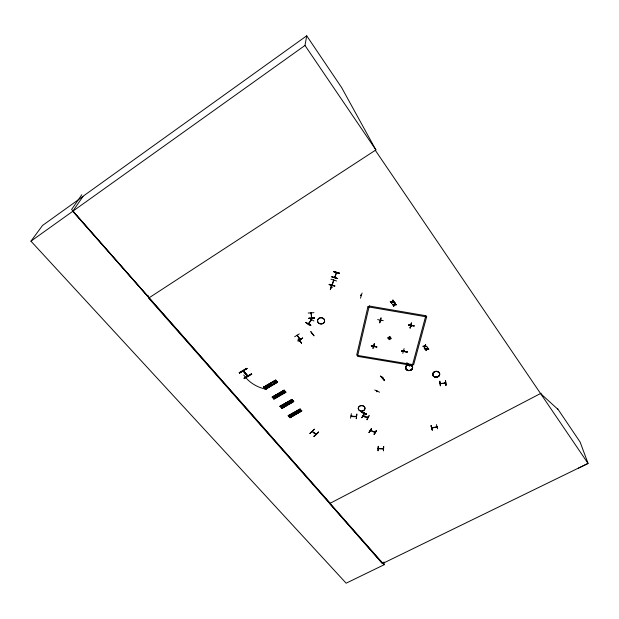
<?xml version="1.0" encoding="UTF-8"?>
<svg xmlns="http://www.w3.org/2000/svg" width="619" height="619" viewBox="0 0 619 619"><rect width="100%" height="100%" fill="white"/><g stroke="black" fill="none" stroke-linecap="round" stroke-linejoin="round"><path stroke-width="0.93" d="M339.39 273.327L333.734 271.609L339.382 273.25M337.572 278.496C319.915 273.436 349.294 282.102 331.931 276.763M336.651 272.375L336.496 273.172L336.233 272.762M336.357 272.406L334.655 277.645L334.763 276.917M336.574 281.003L330.964 279.208M334.925 277.351L336.666 272.499M334.794 286.024C325.284 282.365 329.215 285.955 334.794 285.877M333.865 279.958L333.672 279.904M333.579 279.989L333.479 280.608M404.462 351.484L404.571 350.811M404.694 351.476L404.478 350.818M331.815 287.03L331.784 287.495L331.188 287.293M331.258 286.868L331.281 287.378L331.869 287.301L331.382 287.1M331.776 286.961L331.683 287.464M411.302 325.633L411.349 326.213L411.465 325.393M330.329 289.553L331.815 284.601M310.962 313.021L311.024 313.585M401.77 350.942C418.8 353.844 389.854 349.395 407.271 351.871M377.876 450.694L378.124 446.454M378.147 450.725L378.371 446.307M378.797 448.69L378.294 448.512M378.735 448.195L378.859 448.551M383.556 448.667L382.975 448.821L383.06 448.295M383.432 448.311L383.432 448.852L378.387 448.512M383.424 450.856L383.679 446.438L383.44 450.686M313.965 335.808L310.715 331.536L313.98 335.753M313.895 320.967L309.16 318.143M312.394 333.819L312.069 333.509M313.941 312.649L308.2 313.036M311.372 319.443L308.308 323.915M311.458 317.702L311.195 313.021M311.736 317.33L311.759 317.949M311.225 313.57L311.249 312.843M311.048 319.791L311.241 320.224M305.972 322.437C309.067 326.306 315.179 326.6 305.925 322.631M376.809 347.089C372.135 344.644 367.028 346.214 376.809 347.05M308.804 323.319L308.556 323.242M314.506 318.158L314.483 317.725L308.749 318.259L314.506 318.151L308.78 318.514M302.614 338.005C288.493 346.942 312.131 332.233 298.018 340.922M298.172 339.135L301.577 343.003M300.053 341.193L300.246 340.783M300.138 339.235L297.182 335.459M300.37 339.096L300.339 339.421M299.898 338.895L300.145 338.817M299.89 339.227L300.06 338.802M299.294 333.896L294.652 336.767M374.371 345.889L374.425 346.377L373.953 346.083M298.288 338.949L301.561 343.027M297.097 335.134L300.331 339.444M297.437 335.862L297.437 335.475M332.279 284.802L331.784 284.616M404.416 351.43L404.385 351.143M350.563 418.196L351.375 413.647M356.033 415.999C356.939 417.152 350.269 416.842 351.739 415.775M356.227 418.668L356.861 414.243M356.296 418.653L356.784 414.08M334.778 286.048L329.176 284.307M408.3 364.73L408.246 364.235M330.144 503.286L72.856 211.187L304.981 45.45L306.707 35.801L83.163 196.177L72.763 211.311L30.95 241.17L346.153 583.199L384.113 564.737L383.973 561.936M251.399 373.559L251.709 374.325L244.381 378.619L244.01 378.186L251.407 373.861L251.716 374.309M331.869 285.065L332.001 284.461L330.337 289.707L333.571 280.245M371.33 345.712L376.87 346.826M239.228 372.623L239.538 372.955L246.896 368.615L246.594 368.313L239.213 372.638L239.584 373.079L246.989 368.429M366.177 414.227C351.29 407.936 376.445 417.941 361.357 412.239M366.293 414.003L361.465 412.037M366.293 413.887L361.473 411.883M401.77 351.12L407.271 352.072M369.288 305.809L357.751 355.321L356.676 355.144L367.957 306.598M425.857 315.512L412.339 365.504L357.511 356.351L357.743 355.074M377.652 319.605L383.293 320.681M374.17 343.707L372.94 348.505L374.41 343.723M373.938 346.292L374.046 345.603M381.01 317.957L379.741 322.917L380.979 317.973M380.345 319.992L380.198 320.789L380.561 320.363M380.762 320.634L380.809 320.116C380.074 320.789 381.761 321.052 381.196 320.185M387.827 337.951L389.9 336.635L391.316 338.547L389.274 339.715L387.827 337.928L389.9 336.659M381.319 320.526L381.304 320.333M410.165 325.168L410.714 325.71L410.629 325.199M404.075 348.598L402.814 353.372M411.418 323.017L410.072 328.078L411.387 323.01M410.149 328.07L411.457 323.149M411.364 326.159L411.086 325.787M357.72 355.43L413.647 364.769L426.684 316.665M305.941 322.607L310.823 325.331M377.118 391.386L377.126 390.999M333.718 271.78L339.367 273.42M431.714 427.907L436.975 426.777M432.271 427.567L432.24 428L432.139 427.458M301.546 343.143L298.157 339.166M362.069 293.035L360.482 298.188M408.61 325.083L414.212 326.051M384.608 380.476C381.528 377.807 377.118 371.733 384.585 380.615M384.616 380.646L381.621 376.592L384.577 380.639M432.263 430.058L431.11 425.849M392.137 301.701L390.318 301.615L392.137 301.701L392.903 300.068L392.523 301.716L394.218 302.002L392.384 302.064L394.218 302.002M391.982 301.902L390.574 301.964L391.982 301.902L391.618 303.527L392.369 301.917M394.156 304.324C389.869 304.208 395.34 305.492 394.93 302.846L395.185 303.318L394.93 302.846M394.171 304.471L394.945 302.993M394.396 304.687L393.653 306.289L394.396 304.687L396.245 304.772L394.411 304.834M440.171 383.517L445.665 383.084L445.1 382.96M445.703 383.107L445.595 382.635L445.61 383.138L440.202 383.695M392.523 301.716L393.135 300.393M391.997 302.049L391.37 303.047M396.245 304.772L394.551 304.486L395.17 303.171M394.017 304.672L392.601 304.734L394.017 304.672L393.653 306.289M424.773 346.114C420.611 345.998 425.88 347.259 425.555 344.713L425.168 346.284L426.808 346.555L425.021 346.617L424.247 347.994L424.626 346.447L423.249 346.501L424.626 346.447M424.796 346.269L425.555 344.713M426.808 346.555L424.998 346.454L424.247 347.994M426.715 348.892L424.936 348.791L426.715 348.892L427.474 347.336L427.087 348.907L428.727 349.178L426.94 349.24L426.174 350.609L426.545 349.062L425.168 349.116L426.545 349.062M428.727 349.178L426.917 349.077L426.174 350.609M425.168 346.284L425.779 345.015M426.568 349.224L425.918 350.145M427.087 348.907L427.698 347.646M364.251 413.74L361.898 417.755M363.693 415.72C361.264 416.007 369.303 419.179 367.516 417.136M243.468 370.735L247.894 375.895L247.515 376.135L243.019 371.005L243.515 370.711M367.052 419.783L369.172 415.535L366.835 419.69M368.924 432.395L371.547 428.565L369.148 432.457M369.125 432.449L371.501 428.526M370.317 430.298L370.851 430.615M375.114 431.954L375.052 432.488L374.781 431.822M376.615 430.545C374.333 431.575 372.135 438.832 376.607 430.522M374.758 390.001L379.532 392.198M363.995 412.602L363.81 412.587M332.155 285.15L333.881 280.237M81.793 194.761L71.611 209.454L149.133 297.785L147.864 295.217M407.766 364.498L407.851 364.947L408.385 364.653M308.51 323.969L311.496 319.868M30.95 241.17L42.51 225.471L82.977 196.44M378.836 448.713L378.851 448.326M440.233 383.509L440.79 383.633L440.682 383.161M380.693 320.418L381.258 320.518M402.845 350.95L403.433 350.78M313.787 432.758L314.011 432.913M314.235 433.076L314.467 433.23M318.452 432.07L313.872 436.418L318.429 432.07M314.081 436.55L318.646 432.209M407.967 364.916L407.952 364.653M351.128 416.092L356.443 416.541L356.405 416.03M407.82 364.715L408.114 364.251M408.316 364.753L407.882 364.962M374.309 345.603L374.379 346.392L374.356 345.657M367.949 417.307L363.198 415.442L363.152 415.945M239.499 372.932L246.842 368.607M244.079 378.201L251.446 373.953M375.122 432.279L370.518 430.159M370.75 430.793L370.851 430.29M263.64 387.099L275.625 380.112L277.498 382.333L265.512 389.312L263.64 387.099L264.112 387.579M263.679 387.154L275.764 380.128L276.089 380.584M263.779 387.185L275.772 380.205L263.887 387.401M263.996 387.525L276.082 380.507M277.064 381.691L264.971 388.686L277.064 381.691L277.389 382.14M265.481 389.274L277.281 382.085M272.259 397.089L284.09 390.109L285.939 392.314L273.993 399.201L272.151 397.034L284.229 390.14L284.655 390.782L272.7 397.677L272.283 397.05M284.446 390.535L272.375 397.297L284.338 390.411M285.622 391.943L273.784 398.961L273.436 398.543L285.521 391.757L273.443 398.559L285.514 391.68L285.839 392.129M280.051 406.242L280.616 406.892L292.408 399.812L280.051 406.242L292.098 399.448L293.677 401.329L281.877 408.393L293.77 401.584M292.098 399.448L280.074 406.281M280.26 406.497L292.091 399.503M280.508 406.706L292.416 399.889L280.399 406.66M293.685 401.406L293.267 400.996L281.475 407.851M293.476 401.228L281.568 408.037M293.251 400.98L281.366 407.797L281.645 408.122L293.576 401.36M281.885 408.401L293.538 401.305M288.168 415.713L300.053 408.997L301.739 410.861L289.971 417.84L288.168 415.713L300.176 409.004L300.494 409.445L288.717 416.355L300.579 409.616M288.408 415.999L300.486 409.36L288.609 416.146M288.717 416.355L300.393 409.391M289.429 417.198L301.306 410.498L301.747 410.939L289.862 417.632L289.429 417.198L301.43 410.498M289.669 417.477L301.507 410.73M360.939 295.456L361.032 295.209M406.861 362.602L409.809 366.394M383.455 378.07L383.184 378.766L383.587 378.139M541.083 393.227L329.687 503.526L382.403 563.592M578.456 468.165L588.05 463.43L580.135 442.074L557.541 408.594L557.742 409.167L540.549 393.506M432.255 429.926L431.103 425.71M431.11 425.702L432.31 430.089M436.813 426.452L436.921 426.994L436.929 426.476M374.75 432.139L374.712 431.845M439.66 381.304L440.388 385.892L439.939 381.118M243.081 370.99L247.445 376.151M436.921 426.994L431.776 428.069L431.675 427.605M356.436 416.579L356.459 416.084M376.971 391.216L376.863 391.75L376.855 390.991M383.432 448.829L383.532 448.357M445.92 385.134L445.479 380.523L445.959 385.273M431.869 428.054L431.768 427.536M436.441 426.537L436.55 427.048M392.508 301.561L394.202 301.848M396.23 304.618L394.551 304.486M425.145 346.129L426.785 346.392M427.064 348.745L428.704 349.015M383.494 448.806L378.279 448.705M436.403 424.557L437.563 428.789M440.751 383.416L440.62 383.122M361.674 417.678L364.297 413.786M289.87 417.57L301.732 410.861M369.303 306.034L425.887 315.736M367.965 306.823L426.723 316.897M403.402 351.05L402.814 351.143L402.876 350.679M408.586 324.998L414.266 325.865L408.594 324.975M383.068 448.821L382.952 448.427M277.242 382.031L265.288 389.057M351.236 416.123L351.143 415.643M331.304 287.139L331.869 287.301M361.016 295.712L360.575 295.131M333.811 271.501L339.46 273.141M410.165 325.633L410.118 325.238M375.075 432.457L370.324 430.631L370.394 430.166M374.247 434.445L376.375 430.414M364.065 412.587L363.987 413.059L363.98 412.308M436.488 427.04L436.403 426.592M373.837 346.276L373.861 345.804M312.386 431.466L316.239 434.159M312.193 431.644L316.054 434.337M289.537 417.26L301.321 410.521M264.971 388.686L277.142 381.915M246.594 368.313L246.927 368.754M72.763 211.311L384.113 564.737M243.414 370.796L247.824 375.95M280.19 406.265L281.784 408.13M267.013 385.242L268.646 387.154M275.509 395.185L277.119 397.073M283.401 404.424L284.995 406.296M291.51 413.918L293.081 415.759M265.799 385.954L267.439 387.865M274.294 395.881L275.912 397.769M282.194 405.12L283.788 406.977M290.303 414.598L291.882 416.44M264.994 386.426L266.627 388.337M273.49 396.346L275.107 398.234M281.39 405.577L282.984 407.441M289.506 415.055L291.077 416.889M269.304 383.904L270.936 385.815M277.792 393.862L279.401 395.75M285.676 403.116L287.27 404.988M293.777 412.625L295.348 414.475M268.089 384.608L269.722 386.527M276.577 394.558L278.194 396.454M284.469 403.812L286.063 405.677M292.57 413.306L294.149 415.156M274.534 380.847L276.159 382.774M282.999 390.852L284.608 392.748M290.876 400.145L292.462 402.025M298.962 409.693L300.524 411.55M390.318 301.615L390.581 302.111M392.353 304.386L392.616 304.881M423.009 346.176L423.272 346.655M424.936 348.791L425.191 349.278M393.15 300.54L392.903 300.068M427.721 347.801L427.474 347.336M304.981 45.45L375.903 149.922L148.645 298.103L382.557 563.522L588.05 463.43L375.269 150.239L375.857 149.852L341.642 87.596L306.707 35.801M434.399 371.864L434.383 371.833A3.497 2.925 -8.1 0 1 439.691 374.054A3.497 2.925 -8.1 0 1 434.515 376.886A3.497 2.925 -8.1 0 1 434.414 371.81M361.14 295.557L360.513 295.193M367.392 417.585L367.462 417.206M445.154 382.635L445.223 383.184L445.053 382.774M440.233 383.161L440.302 383.71L440.124 383.223M311.164 313.059L311.705 318.011M403.333 350.71L403.263 350.95M445.494 380.523L445.912 385.304M380.677 320.147L380.708 320.596M376.677 391.278L376.692 391.672M374.116 345.564L374.201 346.029M378.371 448.179L378.371 448.729L378.255 448.226M367.926 417.245L367.794 417.469M364.227 412.355L364.011 413.012L364.057 412.285M363.608 415.558L363.492 415.759M351.638 415.635L351.724 416.146M266.247 389.266A33.627 28.559 7.4 0 1 243.754 375.013M376.677 391.618L377.118 391.332L376.692 391.572M388.616 337.928L389.281 339.011L390.55 338.407L389.885 337.324L388.616 337.928M314.367 429.215L309.786 433.571L314.344 429.215M407.263 365.21L407.256 365.195A3.482 2.94 -5.9 0 0 407.488 370.317A3.49 2.948 -5.9 0 0 412.602 367.477A3.497 2.956 -5.9 0 0 407.271 365.14A3.497 2.956 -5.9 0 0 407.472 370.263A3.497 2.956 -5.9 0 0 412.61 367.407A3.482 2.94 -5.9 0 0 407.287 365.225A3.49 2.948 -5.9 0 0 407.48 370.332A3.482 2.94 -5.9 0 0 412.594 367.477A3.49 2.948 -5.9 0 0 407.287 365.225M434.538 376.956A3.482 2.917 -8.1 0 0 439.691 374.131A3.474 2.909 -8.1 0 0 434.43 371.895A3.482 2.917 -8.1 0 0 434.538 376.956A3.474 2.909 -8.1 0 0 439.683 374.124A3.482 2.917 -8.1 0 0 434.43 371.895A3.474 2.909 -8.1 0 0 434.538 376.948M434.523 376.816A3.466 2.902 -8.1 0 0 439.652 374A3.466 2.902 -8.1 0 0 434.414 371.779A3.466 2.902 -8.1 0 0 434.523 376.816M407.48 370.193A3.474 2.933 -5.9 0 0 412.579 367.353A3.474 2.933 -5.9 0 0 407.279 365.109A3.474 2.933 -5.9 0 0 407.48 370.193M359.384 410.529A3.374 2.786 -1 0 0 364.924 408.973A3.374 2.786 -1 0 0 360.56 405.793A3.374 2.786 -1 0 0 359.384 410.529M359.391 410.389A3.366 2.778 -1 0 0 364.916 408.842A3.366 2.778 -1 0 0 360.56 405.669A3.366 2.778 -1 0 0 359.391 410.389M318.762 323.25A3.567 3.126 3 0 0 324.573 321.493A3.567 3.126 3 0 0 319.861 317.934A3.567 3.126 3 0 0 318.762 323.25M318.77 323.133A3.559 3.118 3 0 0 324.573 321.377A3.559 3.118 3 0 0 319.868 317.826A3.559 3.118 3 0 0 318.77 323.133"/></g></svg>
